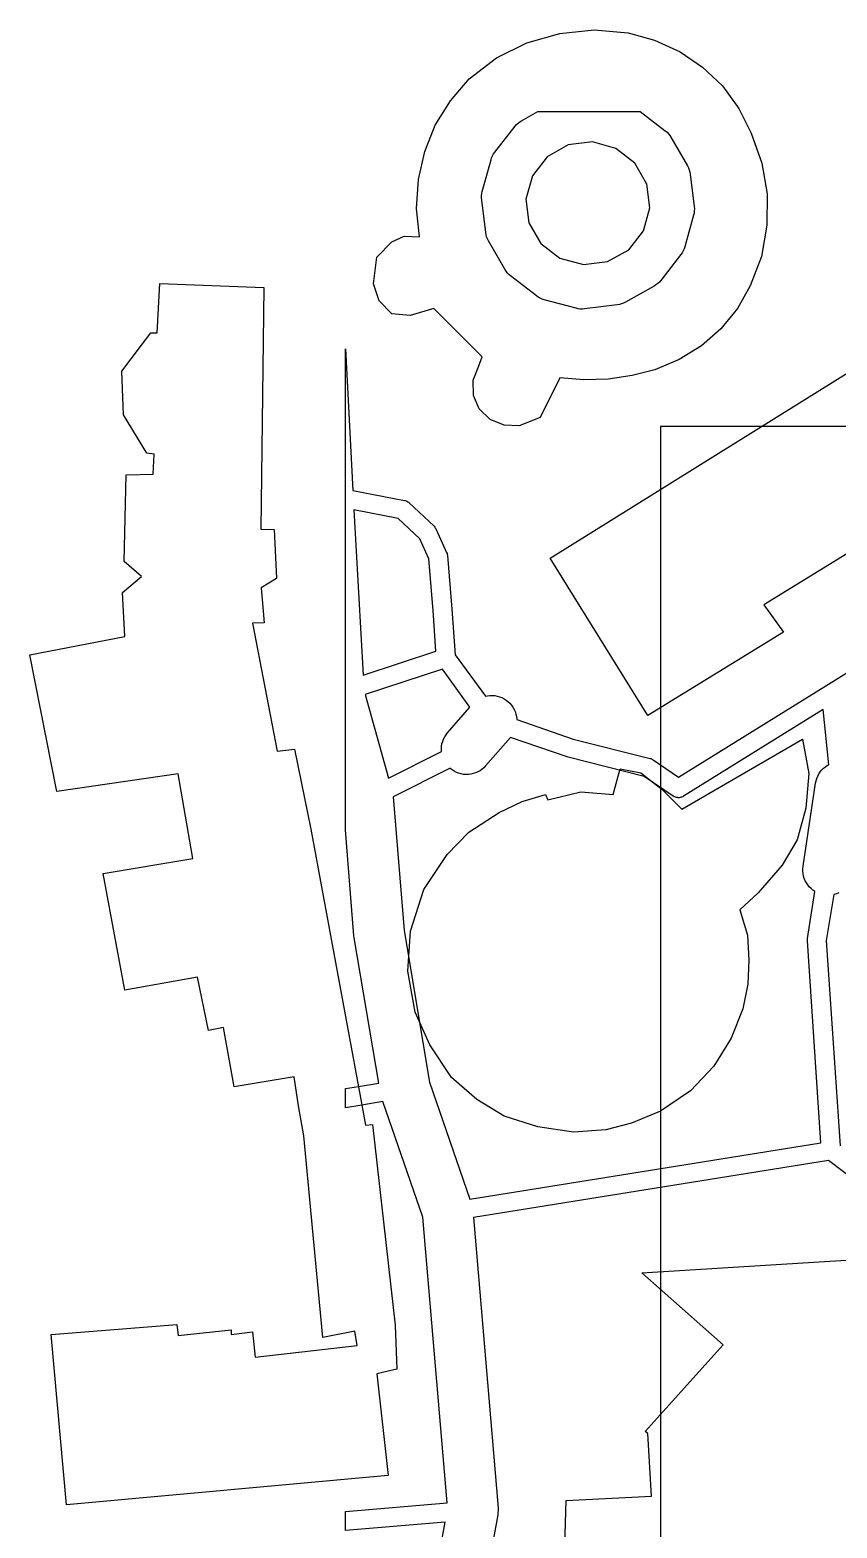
# Model space of a CAD drawing. Header units: metres. Extents: x 512313 to 512443, y 4012705 to 4013028.
# Drawn here: x 512312.5 to 512376.5, y 4012909.3 to 4013028.3 of the extents above; entities that cross this region are included whole.
import ezdxf

# ---------------------------------------------------------------- set-up
doc = ezdxf.new("R2010")
doc.units = ezdxf.units.M
for name, color, linetype in [('C-BLDG-EXST', 7, 'Continuous'), ('C-ROAD', 7, 'Continuous'), ('V-PROP-LINE', 7, 'Continuous')]:
    doc.layers.add(name, color=color, linetype=linetype)

msp = doc.modelspace()

# ---------------------------------------------------------------- linework, layer by layer
at = {"layer": 'C-BLDG-EXST'}
for points in [[(512348.37, 4013002.32), (512346.44, 4013004.25), (512344.54, 4013006.15), (512342.65, 4013005.6), (512341.19, 4013005.73), (512340.19, 4013006.77), (512339.76, 4013008.12), (512340.02, 4013010.22), (512341.19, 4013011.44), (512342.19, 4013011.88), (512343.39, 4013011.84), (512343.17, 4013014.08), (512343.33, 4013016.4), (512343.83, 4013018.62), (512344.65, 4013020.7), (512345.86, 4013022.64), (512347.34, 4013024.38), (512349.5, 4013026.04), (512351.91, 4013027.23), (512354.52, 4013027.98), (512357.24, 4013028.26), (512359.95, 4013028.04), (512362.03, 4013027.44), (512364.06, 4013026.52), (512365.84, 4013025.31), (512367.43, 4013023.82), (512368.73, 4013022.03), (512369.7, 4013020.06), (512370.54, 4013017.68), (512370.98, 4013015.24), (512370.95, 4013012.77), (512370.51, 4013010.28), (512369.62, 4013007.96), (512368.62, 4013006.15), (512367.3, 4013004.54), (512365.76, 4013003.19), (512363.99, 4013002.1), (512362.07, 4013001.27), (512360.26, 4013000.82), (512358.35, 4013000.55), (512356.43, 4013000.49), (512354.54, 4013000.65), (512352.98, 4012997.49), (512351.3, 4012996.83), (512350.11, 4012996.88), (512349.01, 4012997.35), (512348.14, 4012998.18), (512347.69, 4012999.25), (512347.66, 4013000.46), (512348.11, 4013001.59)], [(512322.81, 4013008.13), (512331.04, 4013007.81), (512330.8, 4012988.64), (512331.88, 4012988.61), (512332.05, 4012984.71), (512330.83, 4012983.97), (512331.07, 4012981.2), (512330.15, 4012981.18), (512332.11, 4012971.02), (512333.48, 4012971.17), (512334.77, 4012964.81), (512338.69, 4012943.66), (512339.12, 4012941.33), (512339.67, 4012941.39), (512341.47, 4012925.44), (512341.59, 4012921.95), (512340.01, 4012921.59), (512340.91, 4012913.52), (512315.41, 4012911.19), (512314.17, 4012924.7), (512324.14, 4012925.5), (512324.25, 4012924.64), (512328.47, 4012925.08), (512328.47, 4012924.72), (512330.16, 4012924.91), (512330.35, 4012922.92), (512338.44, 4012923.83), (512338.28, 4012924.96), (512335.74, 4012924.46), (512334.23, 4012940.49), (512333.8, 4012942.87), (512333.45, 4012945.17), (512328.71, 4012944.38), (512327.85, 4012949.07), (512326.66, 4012948.85), (512325.78, 4012953.08), (512320.02, 4012952.04), (512318.31, 4012961.29), (512325.41, 4012962.5), (512324.25, 4012969.22), (512314.64, 4012967.81), (512312.5, 4012978.65), (512320.02, 4012980.12), (512319.85, 4012983.61), (512321.35, 4012984.87), (512319.96, 4012986.07), (512320.12, 4012992.95), (512322.26, 4012993), (512322.34, 4012994.6), (512321.76, 4012994.66), (512319.93, 4012997.72), (512319.79, 4013001.18), (512322.08, 4013004.22), (512322.59, 4013004.22)], [(512353.76, 4012986.34), (512384.62, 4013005.57), (512390.79, 4012994.99), (512370.71, 4012982.62), (512372.28, 4012980.45), (512361.51, 4012973.85)], [(512350.11, 4012942.05), (512347.94, 4012943.35), (512345.94, 4012945.11), (512344.21, 4012947.71), (512343.04, 4012950.29), (512342.47, 4012953.55), (512342.68, 4012956.73), (512343.74, 4012960.03), (512345.59, 4012962.81), (512347.31, 4012964.59), (512349.71, 4012966.15), (512351.54, 4012967.02), (512353.38, 4012967.56), (512353.58, 4012967.15), (512356.2, 4012967.78), (512358.75, 4012967.56), (512359.31, 4012969.6), (512360.95, 4012969.28), (512362.64, 4012967.98), (512364.2, 4012966.4), (512373.78, 4012971.97), (512374.28, 4012969.24), (512374.04, 4012966.48), (512373.35, 4012963.98), (512372.16, 4012961.97), (512370.26, 4012959.76), (512368.8, 4012958.43), (512369.4, 4012956.41), (512369.53, 4012954.42), (512369.44, 4012952.53), (512369.04, 4012950.56), (512368.11, 4012948.22), (512366.74, 4012946.01), (512364.89, 4012944.05), (512362.51, 4012942.43), (512360.22, 4012941.48), (512358.18, 4012940.96), (512355.6, 4012940.78), (512352.78, 4012941.18)]]:
    msp.add_lwpolyline(points, close=True, dxfattribs=at)
msp.add_lwpolyline([(512354.17, 4012881.96), (512355.03, 4012911.52), (512361.81, 4012911.88), (512361.51, 4012916.86), (512361.3, 4012917.02), (512367.47, 4012923.9), (512361.02, 4012929.6), (512381.08, 4012930.85)], dxfattribs=at)
at = {"layer": 'C-ROAD'}
for points in [[(512349.19, 4013018.27), (512349.27, 4013018.42), (512349.37, 4013018.56), (512350.98, 4013020.62), (512351.09, 4013020.75), (512351.22, 4013020.87), (512351.35, 4013020.97), (512351.5, 4013021.06), (512352.78, 4013021.78), (512360.91, 4013021.78), (512362.89, 4013020.25), (512363.03, 4013020.14), (512363.14, 4013020.02), (512363.25, 4013019.88), (512363.34, 4013019.74), (512364.64, 4013017.47), (512364.72, 4013017.31), (512364.79, 4013017.15), (512364.83, 4013016.98), (512364.86, 4013016.81), (512365.18, 4013014.24), (512365.2, 4013014.07), (512365.19, 4013013.9), (512365.17, 4013013.73), (512365.13, 4013013.56), (512364.44, 4013011.05), (512364.39, 4013010.88), (512364.32, 4013010.73), (512364.23, 4013010.58), (512364.13, 4013010.44), (512362.53, 4013008.38), (512362.42, 4013008.25), (512362.29, 4013008.13), (512362.15, 4013008.02), (512362.01, 4013007.93), (512359.73, 4013006.65), (512359.57, 4013006.57), (512359.42, 4013006.51), (512359.25, 4013006.47), (512359.08, 4013006.44), (512356.49, 4013006.12), (512356.32, 4013006.11), (512356.15, 4013006.11), (512355.98, 4013006.13), (512355.82, 4013006.17), (512353.29, 4013006.85), (512353.13, 4013006.9), (512352.97, 4013006.97), (512352.82, 4013007.06), (512352.68, 4013007.15), (512350.61, 4013008.75), (512350.48, 4013008.86), (512350.36, 4013008.98), (512350.26, 4013009.12), (512350.16, 4013009.26), (512348.86, 4013011.53), (512348.79, 4013011.68), (512348.72, 4013011.84), (512348.68, 4013012.01), (512348.65, 4013012.18), (512348.33, 4013014.76), (512348.31, 4013014.93), (512348.32, 4013015.1), (512348.34, 4013015.27), (512348.38, 4013015.44), (512349.07, 4013017.95), (512349.12, 4013018.11), (512349.19, 4013018.27)], [(512361.43, 4013016.03), (512360.48, 4013017.69), (512358.96, 4013018.86), (512357.11, 4013019.37), (512355.2, 4013019.13), (512353.52, 4013018.18), (512352.35, 4013016.68), (512351.84, 4013014.84), (512352.08, 4013012.96), (512353.03, 4013011.31), (512354.54, 4013010.14), (512356.4, 4013009.63), (512358.31, 4013009.87), (512359.99, 4013010.81), (512361.16, 4013012.31), (512361.67, 4013014.15), (512361.43, 4013016.03)], [(512338.92, 4012977.04), (512344.7, 4012978.94), (512344.47, 4012982.17), (512344.13, 4012986.29), (512343.42, 4012987.87), (512341.7, 4012989.48), (512338.2, 4012990.16), (512338.92, 4012977.04)], [(512345.24, 4012971.79), (512345.31, 4012971.97), (512345.4, 4012972.15), (512345.5, 4012972.31), (512345.62, 4012972.47), (512347.4, 4012974.51), (512345.21, 4012977.52), (512339.1, 4012975.52), (512340.95, 4012968.88), (512345.14, 4012970.99), (512345.14, 4012971.01), (512345.14, 4012971.21), (512345.15, 4012971.41), (512345.18, 4012971.6), (512345.24, 4012971.79)], [(512364.2, 4012967.37), (512364.14, 4012967.35), (512364.07, 4012967.33), (512363.99, 4012967.32), (512363.92, 4012967.32), (512363.85, 4012967.33), (512363.78, 4012967.34), (512363.71, 4012967.36), (512363.64, 4012967.38), (512363.58, 4012967.41), (512363.52, 4012967.45), (512361.21, 4012969.01), (512355.19, 4012970.53), (512355.12, 4012970.55), (512350.62, 4012972.11), (512348.64, 4012969.84), (512348.51, 4012969.7), (512348.36, 4012969.57), (512348.2, 4012969.46), (512348.03, 4012969.37), (512347.85, 4012969.29), (512347.66, 4012969.23), (512347.47, 4012969.18), (512347.28, 4012969.16), (512347.08, 4012969.16), (512346.88, 4012969.17), (512346.69, 4012969.21), (512346.5, 4012969.26), (512346.32, 4012969.33), (512346.14, 4012969.42), (512345.98, 4012969.52), (512345.82, 4012969.64), (512345.82, 4012969.65), (512341.32, 4012967.39), (512341.32, 4012967.39), (512342.17, 4012956.77), (512344.2, 4012944.74), (512347.38, 4012935.46), (512375.23, 4012939.93), (512374.16, 4012955.96), (512374.16, 4012956.05), (512374.17, 4012956.13), (512374.76, 4012959.87), (512374.6, 4012959.98), (512374.45, 4012960.1), (512374.31, 4012960.24), (512374.19, 4012960.39), (512374.08, 4012960.56), (512373.99, 4012960.73), (512373.91, 4012960.91), (512373.86, 4012961.1), (512373.82, 4012961.29), (512373.8, 4012961.49), (512373.8, 4012961.68), (512373.82, 4012961.88), (512374.81, 4012968.47), (512374.85, 4012968.66), (512374.9, 4012968.85), (512374.98, 4012969.03), (512375.07, 4012969.2), (512375.18, 4012969.36), (512375.31, 4012969.52), (512375.45, 4012969.65), (512375.6, 4012969.78), (512375.76, 4012969.89), (512375.85, 4012969.94), (512375.4, 4012974.31), (512364.33, 4012967.43), (512364.27, 4012967.4), (512364.2, 4012967.37)]]:
    msp.add_lwpolyline(points, close=True, dxfattribs=at)
for points in [[(512340.66, 4012883.67), (512345.43, 4012909.82), (512337.52, 4012909.15), (512337.52, 4012910.66), (512345.58, 4012911.34), (512343.65, 4012934.01), (512340.5, 4012943.2), (512338.81, 4012942.92), (512338.81, 4012942.92), (512338.81, 4012942.92), (512337.52, 4012942.71), (512337.52, 4012944.23), (512338.57, 4012944.4), (512340.16, 4012944.67), (512338.21, 4012956.19), (512338.19, 4012956.36), (512337.52, 4012964.77), (512337.52, 4013002.95), (512338.12, 4012991.7), (512342.2, 4012990.92), (512342.27, 4012990.9), (512342.34, 4012990.88), (512342.4, 4012990.85), (512342.46, 4012990.81), (512342.52, 4012990.77), (512342.57, 4012990.73), (512344.56, 4012988.86), (512344.61, 4012988.8), (512344.65, 4012988.75), (512344.69, 4012988.68), (512344.73, 4012988.62), (512345.55, 4012986.78), (512345.58, 4012986.7), (512345.6, 4012986.62), (512345.62, 4012986.54), (512345.96, 4012982.29), (512345.97, 4012982.29), (512346.22, 4012978.67), (512348.63, 4012975.37), (512348.78, 4012975.4), (512348.97, 4012975.43), (512349.17, 4012975.43), (512349.36, 4012975.42), (512349.56, 4012975.38), (512349.74, 4012975.33), (512349.93, 4012975.26), (512350.1, 4012975.17), (512350.27, 4012975.06), (512350.42, 4012974.94), (512350.56, 4012974.81), (512350.69, 4012974.66), (512350.8, 4012974.5), (512350.9, 4012974.33), (512350.98, 4012974.15), (512351.04, 4012973.96), (512351.08, 4012973.77), (512351.11, 4012973.57), (512351.11, 4012973.53), (512355.58, 4012971.97), (512361.7, 4012970.43), (512361.77, 4012970.42), (512361.83, 4012970.39), (512361.89, 4012970.36), (512361.94, 4012970.33), (512363.95, 4012968.96), (512375.62, 4012976.21), (512395.13, 4012988.35)], [(512376.65, 4012959.77), (512376.47, 4012959.7), (512376.28, 4012959.64), (512376.25, 4012959.63), (512375.66, 4012955.98), (512376.75, 4012939.69)], [(512383.75, 4012932.55), (512375.83, 4012938.51), (512347.67, 4012933.99), (512349.63, 4012910.93), (512349.63, 4012910.75), (512349.62, 4012910.57), (512349.6, 4012910.4), (512344.72, 4012883.63)]]:
    msp.add_lwpolyline(points, dxfattribs=at)
at = {"layer": 'V-PROP-LINE'}
msp.add_lwpolyline([(512362.52, 4012735.6), (512417.95, 4012735.6), (512417.95, 4012996.78), (512362.52, 4012996.78)], close=True, dxfattribs=at)

doc.saveas('drawing.dxf')
